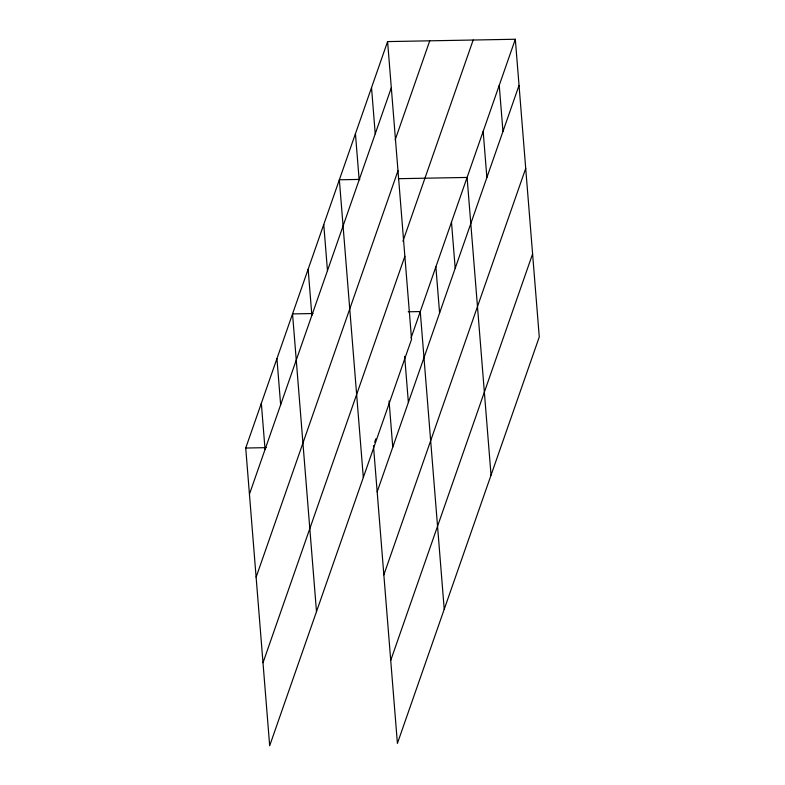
<?xml version="1.0" encoding="UTF-8"?>
<svg xmlns="http://www.w3.org/2000/svg" width="785" height="785" viewBox="0 0 785 785"><rect width="100%" height="100%" fill="white"/><g stroke="black" fill="none" stroke-linecap="round" stroke-linejoin="round"><path stroke-width="1.18" d="M387.594 41.595L411.546 339.316L269.677 745.75L245.725 448.029L387.594 41.595L515.323 39.25L539.275 336.971L397.406 743.405L373.454 445.684M249.444 494.187L391.313 87.753M395.179 139.858L429.748 40.82M256.116 577.201L397.985 170.767M402.931 241.26L473.169 40.025M263.004 662.736L404.874 256.293M374.651 442.249L375.848 438.805M411.065 337.933L515.323 39.25M377.163 491.842L519.032 85.408M383.845 574.856L525.714 168.422M390.724 660.391L532.593 253.957M359.834 179.412L339.355 179.785L363.318 477.506M398.397 178.695L467.085 177.439L491.037 475.161M313.019 313.529L292.54 313.912L316.492 611.623M408.229 311.782L420.269 311.566L444.222 609.278M245.725 448.029L266.193 447.656M499.24 85.31L502.959 131.468M483.167 131.38L486.877 177.528M451.483 222.145L455.192 268.303M435.871 266.851L439.59 313.009M404.658 356.272L408.377 402.43M371.521 87.655L375.23 133.813M389.056 400.978L392.765 447.136M355.438 133.715L359.157 179.873M323.754 224.49L327.473 270.648M308.152 269.196L311.861 315.354M276.938 358.617L280.647 404.775M261.336 403.323L265.045 449.481"/></g></svg>
